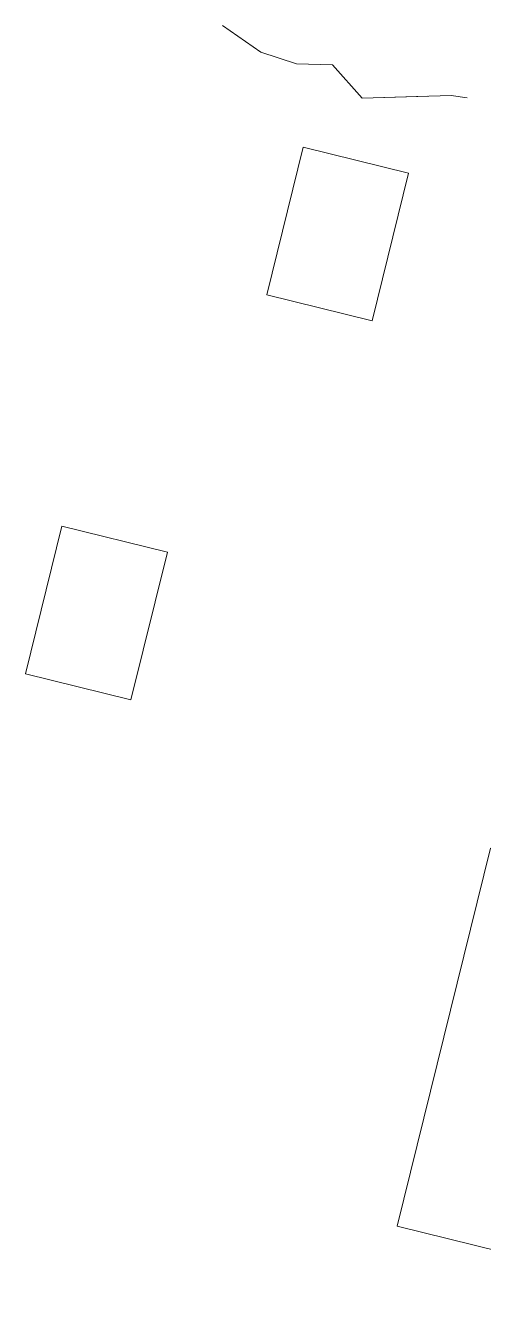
# Model space of a CAD drawing. Header units: millimetres. Extents: x 547073 to 557369, y 9424164 to 9429566.
# Drawn here: x 549301.5 to 549427.9, y 9429003 to 9429354.1 of the extents above; entities that cross this region are included whole.
import ezdxf

# ---------------------------------------------------------------- set-up
doc = ezdxf.new("R2010")
doc.units = ezdxf.units.MM
doc.layers.add('00 Recreación pública', color=94, linetype='Continuous', lineweight=15)
doc.layers.add('POLIGONAL CUARTA ETAPA', color=7, linetype='Continuous')

msp = doc.modelspace()

# ---------------------------------------------------------------- linework, layer by layer
at = {"layer": '00 Recreación pública'}
for points in [[(549394.446, 9429333.928), (549412.491, 9429334.487)], [(549407.261, 9429313.28), (549397.205, 9429272.502), (549368.077, 9429279.686), (549378.134, 9429320.464), (549407.261, 9429313.28), (549407.261, 9429313.28), (549407.261, 9429313.28)], [(549311.527, 9429215.767), (549340.655, 9429208.583), (549330.598, 9429167.805), (549301.471, 9429174.989), (549311.527, 9429215.767)], [(549404.114, 9429022.372), (549429.878, 9429126.842), (549465.947, 9429117.946), (549464.989, 9429114.063), (549474.31, 9429111.764), (549473.024, 9429106.55), (549506.326, 9429098.337), (549506.326, 9429098.337), (549482.806, 9429002.965), (549404.114, 9429022.372), (549404.114, 9429022.372)]]:
    msp.add_lwpolyline(points, dxfattribs=at)
at = {"layer": 'POLIGONAL CUARTA ETAPA', "color": 4, "lineweight": 0}
for p, q in [((549366.455, 9429346.711), (549355.843, 9429354.062)), ((549376.259, 9429343.441), (549366.455, 9429346.711)), ((549376.26, 9429343.424), (549366.455, 9429346.693)), ((549386.261, 9429343.211), (549376.259, 9429343.441)), ((549386.261, 9429343.194), (549376.26, 9429343.424)), ((549394.441, 9429333.943), (549386.261, 9429343.211)), ((549394.441, 9429333.926), (549386.261, 9429343.194)), ((549418.972, 9429334.703), (549394.441, 9429333.943)), ((549418.973, 9429334.686), (549394.441, 9429333.926)), ((549423.392, 9429334.093), (549418.972, 9429334.703)), ((549423.393, 9429334.076), (549418.973, 9429334.686))]:
    msp.add_line(p, q, dxfattribs=at)

doc.saveas('drawing.dxf')
